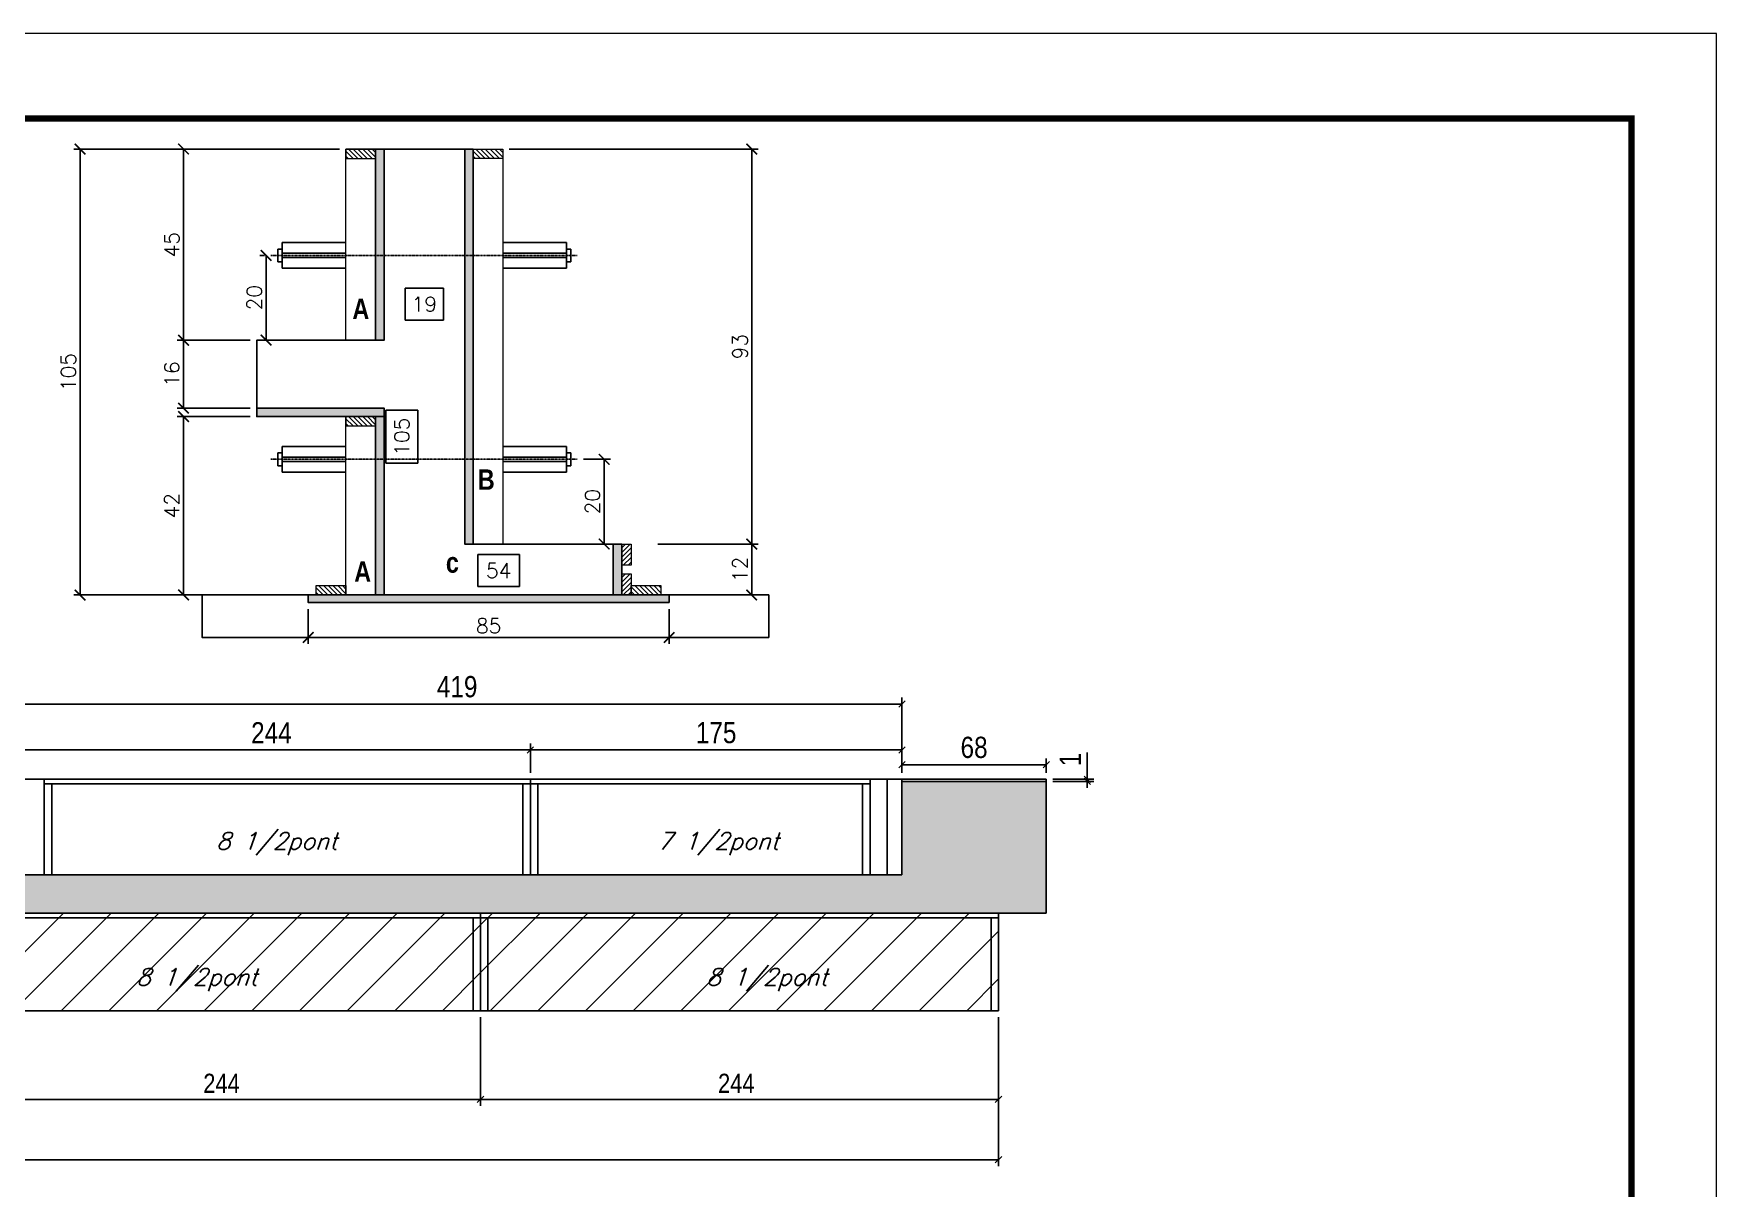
# Model space of a CAD drawing. Extents: x -10448 to -1189, y -11772 to 17235.
# Drawn here: x -8157 to -7365, y 14003 to 14547 of the extents above; entities that cross this region are included whole.
import ezdxf

# ---------------------------------------------------------------- set-up
doc = ezdxf.new("R2010")
doc.units = 0
doc.linetypes.add('DASHED', pattern=[0.75, 0.5, -0.25])
doc.linetypes.add('HIDDEN', pattern=[0.375, 0.25, -0.125])
for name, color, linetype in [('barrote', 251, 'Continuous'), ('COTA', 241, 'Continuous'), ('Cota Seção (2x)', 4, 'Continuous'), ('detalhes', 4, 'Continuous'), ('Painéis', 200, 'Continuous'), ('Reaproveitamento', 251, 'Continuous'), ('SARR_2.2x7', 40, 'Continuous'), ('SARR_3.5x7', 81, 'Continuous'), ('TENSOR', 3, 'Continuous'), ('texto', 7, 'Continuous')]:
    doc.layers.add(name, color=color, linetype=linetype)
for name, color, linetype, lineweight in [('CONCRETO', 251, 'Continuous', 25), ('Folhas', 255, 'Continuous', 9), ('Hachura', 251, 'Continuous', 9), ('Madeira', 126, 'Continuous', 18), ('SARRAFO DE PRESSAO', 251, 'DASHED', 9)]:
    doc.layers.add(name, color=color, linetype=linetype, lineweight=lineweight)
doc.styles.add('COTA TECNICA', font='techl___.ttf', dxfattribs={"height": 10})
doc.styles.add('COTA TECNICA-50', font='techl___.ttf', dxfattribs={"height": 9})
doc.styles.add('Romans', font='romans.shx')
doc.styles.add('TECNICA', font='techb___.ttf', dxfattribs={"height": 10})
doc.dimstyles.new('COTA PAINEL-50', dxfattribs={"dimtxt": 9, "dimasz": 3, "dimexe": 3, "dimexo": 3, "dimgap": 3, "dimtad": 1, "dimdec": 1, "dimzin": 12, "dimdsep": 46, "dimtxsty": 'COTA TECNICA-50', "dimblk1": 'OBLIQUE', "dimblk2": 'OBLIQUE', "dimsah": 1, "dimcen": 0.9, "dimclrd": 4, "dimclre": 4, "dimclrt": 240, "dimadec": 1, "dimazin": 3, "dimtfac": 1, "dimtdec": 1, "dimtmove": 0, "dimatfit": 3, "dimfxl": 1, "dimtolj": 1, "dimtzin": 12, "dimarcsym": 0})
doc.dimstyles.new('Cota Seção (2x)', dxfattribs={"dimtxt": 7, "dimasz": 5, "dimexe": 3, "dimexo": 3, "dimgap": 2, "dimtad": 3, "dimdec": 1, "dimlfac": 0.5, "dimzin": 12, "dimdsep": 46, "dimtxsty": 'Romans', "dimblk": 'ARCHTICK', "dimcen": 0, "dimclrd": 4, "dimclre": 4, "dimclrt": 1, "dimadec": 1, "dimazin": 3, "dimtfac": 1, "dimtdec": 1, "dimtmove": 0, "dimatfit": 3, "dimldrblk": 'OBLIQUE', "dimfxl": 1, "dimtolj": 1, "dimtzin": 12, "dimarcsym": 0})
doc.dimstyles.new('Cota Seção interna', dxfattribs={"dimtxt": 7, "dimasz": 6, "dimexe": 0.18, "dimexo": 2, "dimgap": -4, "dimtad": 3, "dimdec": 1, "dimlfac": 0.5, "dimzin": 12, "dimdsep": 46, "dimtxsty": 'Romans', "dimblk": 'ARCHTICK', "dimcen": 0.09, "dimse1": 1, "dimse2": 1, "dimsd1": 1, "dimsd2": 1, "dimclrd": 180, "dimclre": 5, "dimclrt": 1, "dimadec": 0, "dimazin": 3, "dimtfac": 1, "dimtdec": 1, "dimtofl": 0, "dimtmove": 0, "dimatfit": 3, "dimldrblk": 'ARCHTICK', "dimfxl": 1, "dimtolj": 1, "dimtzin": 0, "dimarcsym": 0})
doc.dimstyles.new('PAINEL', dxfattribs={"dimtxt": 10, "dimasz": 3, "dimexe": 3, "dimexo": 3, "dimgap": 3, "dimtad": 1, "dimdec": 1, "dimzin": 12, "dimdsep": 46, "dimtxsty": 'COTA TECNICA', "dimblk1": 'OBLIQUE', "dimblk2": 'OBLIQUE', "dimsah": 1, "dimcen": 0.9, "dimclrd": 4, "dimclre": 4, "dimclrt": 240, "dimadec": 1, "dimazin": 3, "dimtfac": 1, "dimtdec": 1, "dimtmove": 0, "dimatfit": 3, "dimfxl": 1, "dimtolj": 1, "dimtzin": 12, "dimarcsym": 0})
pattern_1 = [(45, (-3170, -919.608), (-11.22532, 11.22532), [])]

# ---------------------------------------------------------------- blocks, each defined once
blk = doc.blocks.new('9999999999')
at = {"layer": 'Folhas'}
blk.add_lwpolyline([(98138.98, 34190.21), (99623.98, 34190.21), (99623.98, 35240.21), (98138.98, 35240.21)], close=True, dxfattribs=at)
at = {"layer": 'Folhas', "color": 30, "const_width": 3}
blk.add_lwpolyline([(98213.98, 34230.21), (99583.98, 34230.21), (99583.98, 35200.21), (98213.98, 35200.21)], close=True, dxfattribs=at)
blk = doc.blocks.new('_Oblique')
at = {"color": 0, "linetype": 'ByBlock', "lineweight": -2}
blk.add_line((-0.5, -0.5), (0.5, 0.5), dxfattribs=at)
blk = doc.blocks.new('*D178')
at = {"layer": 'COTA', "color": 4, "linetype": 'ByBlock', "lineweight": -2, "transparency": 16777216}
for p, q in [((-7946.94, 14083.97), (-7946.94, 14042.21)), ((-7702.94, 14083.97), (-7702.94, 14042.21)), ((-7946.94, 14045.21), (-7702.94, 14045.21))]:
    blk.add_line(p, q, dxfattribs=at)
at = {"layer": 'Defpoints', "color": 0, "linetype": 'ByBlock', "transparency": 16777216}
for p in [(-7946.94, 14086.97), (-7702.94, 14086.97), (-7702.94, 14045.21)]:
    blk.add_point(p, dxfattribs=at)
at = {"layer": 'COTA', "color": 4, "linetype": 'ByBlock', "lineweight": -2, "transparency": 16777216, "xscale": 3, "yscale": 3, "zscale": 3, "rotation": 180}
blk.add_blockref('_Oblique', (-7946.94, 14045.21), dxfattribs=at)
at = {"layer": 'COTA', "color": 4, "linetype": 'ByBlock', "lineweight": -2, "transparency": 16777216, "xscale": 3, "yscale": 3, "zscale": 3}
blk.add_blockref('_Oblique', (-7702.94, 14045.21), dxfattribs=at)
at = {"layer": 'COTA', "color": 240, "linetype": 'ByBlock', "transparency": 16777216, "insert": (-7826.44, 14052.78), "char_height": 9, "attachment_point": 5, "style": 'COTA TECNICA-50'}
blk.add_mtext('\\A1;244', dxfattribs=at)
blk = doc.blocks.new('*D180')
at = {"layer": 'COTA', "color": 4, "linetype": 'ByBlock', "lineweight": -2, "transparency": 16777216}
for p, q in [((-8190.94, 14083.97), (-8190.94, 14042.21)), ((-7946.94, 14083.97), (-7946.94, 14042.21)), ((-8190.94, 14045.21), (-7946.94, 14045.21))]:
    blk.add_line(p, q, dxfattribs=at)
at = {"layer": 'Defpoints', "color": 0, "linetype": 'ByBlock', "transparency": 16777216}
for p in [(-8190.94, 14086.97), (-7946.94, 14086.97), (-7946.94, 14045.21)]:
    blk.add_point(p, dxfattribs=at)
at = {"layer": 'COTA', "color": 4, "linetype": 'ByBlock', "lineweight": -2, "transparency": 16777216, "xscale": 3, "yscale": 3, "zscale": 3, "rotation": 180}
blk.add_blockref('_Oblique', (-8190.94, 14045.21), dxfattribs=at)
at = {"layer": 'COTA', "color": 4, "linetype": 'ByBlock', "lineweight": -2, "transparency": 16777216, "xscale": 3, "yscale": 3, "zscale": 3}
blk.add_blockref('_Oblique', (-7946.94, 14045.21), dxfattribs=at)
at = {"layer": 'COTA', "color": 240, "linetype": 'ByBlock', "transparency": 16777216, "insert": (-8068.94, 14052.78), "char_height": 9, "attachment_point": 5, "style": 'COTA TECNICA-50'}
blk.add_mtext('\\A1;244', dxfattribs=at)
blk = doc.blocks.new('*D195')
at = {"layer": 'COTA', "color": 4, "linetype": 'ByBlock', "lineweight": -2, "transparency": 16777216}
for p, q in [((-8678.94, 14083.97), (-8678.94, 14013.81)), ((-7702.94, 14083.97), (-7702.94, 14013.81)), ((-7702.94, 14016.81), (-8678.94, 14016.81))]:
    blk.add_line(p, q, dxfattribs=at)
at = {"layer": 'Defpoints', "color": 0, "linetype": 'ByBlock', "transparency": 16777216}
for p in [(-8678.94, 14086.97), (-7702.94, 14086.97), (-8678.94, 14016.81)]:
    blk.add_point(p, dxfattribs=at)
at = {"layer": 'COTA', "color": 4, "linetype": 'ByBlock', "lineweight": -2, "transparency": 16777216, "xscale": 3, "yscale": 3, "zscale": 3, "rotation": 180}
blk.add_blockref('_Oblique', (-8678.94, 14016.81), dxfattribs=at)
at = {"layer": 'COTA', "color": 4, "linetype": 'ByBlock', "lineweight": -2, "transparency": 16777216, "xscale": 3, "yscale": 3, "zscale": 3}
blk.add_blockref('_Oblique', (-7702.94, 14016.81), dxfattribs=at)
at = {"layer": 'COTA', "color": 240, "linetype": 'ByBlock', "transparency": 16777216, "insert": (-8190.94, 14024.43), "char_height": 9, "attachment_point": 5, "style": 'COTA TECNICA-50'}
blk.add_mtext('\\A1;976', dxfattribs=at)
blk = doc.blocks.new('_ArchTick')
at = {"color": 0, "linetype": 'ByBlock', "const_width": 0.15}
blk.add_lwpolyline([(-0.5, -0.5), (0.5, 0.5)], dxfattribs=at)
blk = doc.blocks.new('*D169')
at = {"layer": 'COTA', "color": 4, "lineweight": -2, "transparency": 16777216}
for p, q in [((-7933.38, 14492.73), (-7816.19, 14492.73)), ((-7819.19, 14492.73), (-7819.19, 14306.73)), ((-7863.38, 14306.73), (-7816.19, 14306.73))]:
    blk.add_line(p, q, dxfattribs=at)
at = {"layer": 'Defpoints', "color": 0, "transparency": 16777216}
for p in [(-7936.38, 14492.73), (-7866.38, 14306.73), (-7819.19, 14306.73)]:
    blk.add_point(p, dxfattribs=at)
at = {"layer": 'COTA', "color": 4, "lineweight": -2, "transparency": 16777216, "xscale": 5, "yscale": 5, "zscale": 5}
for p, rotation in [((-7819.19, 14492.73), 90), ((-7819.19, 14306.73), 270)]:
    blk.add_blockref('_ArchTick', p, dxfattribs=dict(at, rotation=rotation))
at = {"layer": 'COTA', "color": 1, "transparency": 16777216, "insert": (-7824.69, 14399.73), "char_height": 7, "attachment_point": 5, "rotation": 90, "style": 'Romans'}
blk.add_mtext('\\A1;93', dxfattribs=at)
blk = doc.blocks.new('*D170')
at = {"layer": 'COTA', "color": 4, "lineweight": -2, "transparency": 16777216}
for p, q in [((-8013.38, 14492.73), (-8089.83, 14492.73)), ((-8086.83, 14492.73), (-8086.83, 14402.73)), ((-8055.38, 14402.73), (-8089.83, 14402.73))]:
    blk.add_line(p, q, dxfattribs=at)
at = {"layer": 'Defpoints', "color": 0, "transparency": 16777216}
for p in [(-8010.38, 14492.73), (-8086.83, 14402.73), (-8052.38, 14402.73)]:
    blk.add_point(p, dxfattribs=at)
at = {"layer": 'COTA', "color": 4, "lineweight": -2, "transparency": 16777216, "xscale": 5, "yscale": 5, "zscale": 5}
for p, rotation in [((-8086.83, 14492.73), 90), ((-8086.83, 14402.73), 270)]:
    blk.add_blockref('_ArchTick', p, dxfattribs=dict(at, rotation=rotation))
at = {"layer": 'COTA', "color": 1, "transparency": 16777216, "insert": (-8092.33, 14447.73), "char_height": 7, "attachment_point": 5, "rotation": 90, "style": 'Romans'}
blk.add_mtext('\\A1;45', dxfattribs=at)
blk = doc.blocks.new('*D171')
at = {"layer": 'Cota Seção (2x)', "color": 180, "lineweight": -2, "transparency": 16777216}
for p, q in [((-7928.54, 14301.73), (-7948.21, 14301.73)), ((-7948.21, 14301.73), (-7948.21, 14286.73)), ((-7928.54, 14286.73), (-7928.54, 14301.73)), ((-7948.21, 14286.73), (-7928.54, 14286.73))]:
    blk.add_line(p, q, dxfattribs=at)
at = {"layer": 'Defpoints', "color": 0, "transparency": 16777216}
for p in [(-7992.38, 14290.73), (-7884.38, 14290.73), (-7992.38, 14282.73)]:
    blk.add_point(p, dxfattribs=at)
at = {"layer": 'Cota Seção (2x)', "color": 1, "transparency": 16777216, "insert": (-7938.38, 14294.23), "char_height": 7, "attachment_point": 5, "style": 'Romans'}
blk.add_mtext('\\A1;54', dxfattribs=at)
blk = doc.blocks.new('*D187')
at = {"layer": 'COTA', "color": 4, "lineweight": -2, "transparency": 16777216}
for p, q in [((-7898.38, 14346.63), (-7885.69, 14346.63)), ((-7888.69, 14346.63), (-7888.69, 14306.73)), ((-7898.38, 14306.73), (-7885.69, 14306.73))]:
    blk.add_line(p, q, dxfattribs=at)
at = {"layer": 'Defpoints', "color": 0, "transparency": 16777216}
for p in [(-7901.38, 14346.63), (-7901.38, 14306.73), (-7888.69, 14306.73)]:
    blk.add_point(p, dxfattribs=at)
at = {"layer": 'COTA', "color": 4, "lineweight": -2, "transparency": 16777216, "xscale": 5, "yscale": 5, "zscale": 5}
for p, rotation in [((-7888.69, 14346.63), 90), ((-7888.69, 14306.73), 270)]:
    blk.add_blockref('_ArchTick', p, dxfattribs=dict(at, rotation=rotation))
at = {"layer": 'COTA', "color": 1, "transparency": 16777216, "insert": (-7894.19, 14326.68), "char_height": 7, "attachment_point": 5, "rotation": 90, "style": 'Romans'}
blk.add_mtext('\\A1;20', dxfattribs=at)
blk = doc.blocks.new('*D188')
at = {"layer": 'COTA', "color": 4, "lineweight": -2, "transparency": 16777216}
for p, q in [((-8055.38, 14402.73), (-8089.83, 14402.73)), ((-8086.83, 14402.73), (-8086.83, 14370.73)), ((-8055.38, 14370.73), (-8089.83, 14370.73))]:
    blk.add_line(p, q, dxfattribs=at)
at = {"layer": 'Defpoints', "color": 0, "transparency": 16777216}
for p in [(-8052.38, 14402.73), (-8086.83, 14370.73), (-8052.38, 14370.73)]:
    blk.add_point(p, dxfattribs=at)
at = {"layer": 'COTA', "color": 4, "lineweight": -2, "transparency": 16777216, "xscale": 5, "yscale": 5, "zscale": 5}
for p, rotation in [((-8086.83, 14402.73), 90), ((-8086.83, 14370.73), 270)]:
    blk.add_blockref('_ArchTick', p, dxfattribs=dict(at, rotation=rotation))
at = {"layer": 'COTA', "color": 1, "transparency": 16777216, "insert": (-8092.33, 14386.73), "char_height": 7, "attachment_point": 5, "rotation": 90, "style": 'Romans'}
blk.add_mtext('\\A1;16', dxfattribs=at)
blk = doc.blocks.new('*D189')
at = {"layer": 'COTA', "color": 4, "lineweight": -2, "transparency": 16777216}
for p, q in [((-8055.38, 14366.73), (-8089.83, 14366.73)), ((-8086.83, 14366.73), (-8086.83, 14282.73)), ((-8013.38, 14282.73), (-8089.83, 14282.73))]:
    blk.add_line(p, q, dxfattribs=at)
at = {"layer": 'Defpoints', "color": 0, "transparency": 16777216}
for p in [(-8052.38, 14366.73), (-8086.83, 14282.73), (-8010.38, 14282.73)]:
    blk.add_point(p, dxfattribs=at)
at = {"layer": 'COTA', "color": 4, "lineweight": -2, "transparency": 16777216, "xscale": 5, "yscale": 5, "zscale": 5}
for p, rotation in [((-8086.83, 14366.73), 90), ((-8086.83, 14282.73), 270)]:
    blk.add_blockref('_ArchTick', p, dxfattribs=dict(at, rotation=rotation))
at = {"layer": 'COTA', "color": 1, "transparency": 16777216, "insert": (-8092.33, 14324.73), "char_height": 7, "attachment_point": 5, "rotation": 90, "style": 'Romans'}
blk.add_mtext('\\A1;42', dxfattribs=at)
blk = doc.blocks.new('*D172')
at = {"layer": 'COTA', "color": 4, "lineweight": -2, "transparency": 16777216}
for p, q in [((-7863.38, 14306.73), (-7816.19, 14306.73)), ((-7819.19, 14306.73), (-7819.19, 14282.73)), ((-7872.98, 14282.73), (-7816.19, 14282.73))]:
    blk.add_line(p, q, dxfattribs=at)
at = {"layer": 'Defpoints', "color": 0, "transparency": 16777216}
for p in [(-7866.38, 14306.73), (-7875.98, 14282.73), (-7819.19, 14282.73)]:
    blk.add_point(p, dxfattribs=at)
at = {"layer": 'COTA', "color": 4, "lineweight": -2, "transparency": 16777216, "xscale": 5, "yscale": 5, "zscale": 5}
for p, rotation in [((-7819.19, 14306.73), 90), ((-7819.19, 14282.73), 270)]:
    blk.add_blockref('_ArchTick', p, dxfattribs=dict(at, rotation=rotation))
at = {"layer": 'COTA', "color": 1, "transparency": 16777216, "insert": (-7824.69, 14294.73), "char_height": 7, "attachment_point": 5, "rotation": 90, "style": 'Romans'}
blk.add_mtext('\\A1;12', dxfattribs=at)
blk = doc.blocks.new('*D190')
at = {"layer": 'COTA', "color": 4, "lineweight": -2, "transparency": 16777216}
for p, q in [((-8013.38, 14492.73), (-8138.56, 14492.73)), ((-8135.56, 14492.73), (-8135.56, 14282.73)), ((-8013.38, 14282.73), (-8138.56, 14282.73))]:
    blk.add_line(p, q, dxfattribs=at)
at = {"layer": 'Defpoints', "color": 0, "transparency": 16777216}
for p in [(-8010.38, 14492.73), (-8135.56, 14282.73), (-8010.38, 14282.73)]:
    blk.add_point(p, dxfattribs=at)
at = {"layer": 'COTA', "color": 4, "lineweight": -2, "transparency": 16777216, "xscale": 5, "yscale": 5, "zscale": 5}
for p, rotation in [((-8135.56, 14492.73), 90), ((-8135.56, 14282.73), 270)]:
    blk.add_blockref('_ArchTick', p, dxfattribs=dict(at, rotation=rotation))
at = {"layer": 'COTA', "color": 1, "transparency": 16777216, "insert": (-8141.06, 14387.73), "char_height": 7, "attachment_point": 5, "rotation": 90, "style": 'Romans'}
blk.add_mtext('\\A1;105', dxfattribs=at)
blk = doc.blocks.new('*D191')
at = {"layer": 'Cota Seção (2x)', "color": 180, "lineweight": -2, "transparency": 16777216}
for p, q in [((-7976.5, 14369.76), (-7991.5, 14369.76)), ((-7991.5, 14369.76), (-7991.5, 14344.76)), ((-7976.5, 14344.76), (-7976.5, 14369.76)), ((-7991.5, 14344.76), (-7976.5, 14344.76))]:
    blk.add_line(p, q, dxfattribs=at)
at = {"layer": 'Defpoints', "color": 0, "transparency": 16777216}
for p in [(-7992.38, 14492.73), (-7992.38, 14282.73), (-7972.5, 14282.73)]:
    blk.add_point(p, dxfattribs=at)
at = {"layer": 'Cota Seção (2x)', "color": 1, "transparency": 16777216, "insert": (-7984, 14357.26), "char_height": 7, "attachment_point": 5, "rotation": 90, "style": 'Romans'}
blk.add_mtext('\\A1;105', dxfattribs=at)
blk = doc.blocks.new('*D192')
at = {"layer": 'COTA', "color": 4, "lineweight": -2, "transparency": 16777216}
for p, q in [((-8028.08, 14276.13), (-8028.08, 14259.73)), ((-7858.08, 14276.13), (-7858.08, 14259.73)), ((-7858.08, 14262.73), (-8028.08, 14262.73))]:
    blk.add_line(p, q, dxfattribs=at)
at = {"layer": 'Defpoints', "color": 0, "transparency": 16777216}
for p in [(-8028.08, 14279.13), (-7858.08, 14279.13), (-8028.08, 14262.73)]:
    blk.add_point(p, dxfattribs=at)
at = {"layer": 'COTA', "color": 4, "lineweight": -2, "transparency": 16777216, "xscale": 5, "yscale": 5, "zscale": 5, "rotation": 180}
blk.add_blockref('_ArchTick', (-8028.08, 14262.73), dxfattribs=at)
at = {"layer": 'COTA', "color": 4, "lineweight": -2, "transparency": 16777216, "xscale": 5, "yscale": 5, "zscale": 5}
blk.add_blockref('_ArchTick', (-7858.08, 14262.73), dxfattribs=at)
at = {"layer": 'COTA', "color": 1, "transparency": 16777216, "insert": (-7943.08, 14268.23), "char_height": 7, "attachment_point": 5, "style": 'Romans'}
blk.add_mtext('\\A1;85', dxfattribs=at)
blk = doc.blocks.new('*D193')
at = {"layer": 'Cota Seção (2x)', "color": 180, "lineweight": -2, "transparency": 16777216}
for p, q in [((-7964.38, 14427.19), (-7982.38, 14427.19)), ((-7982.38, 14427.19), (-7982.38, 14412.19)), ((-7964.38, 14412.19), (-7964.38, 14427.19)), ((-7982.38, 14412.19), (-7964.38, 14412.19))]:
    blk.add_line(p, q, dxfattribs=at)
at = {"layer": 'Defpoints', "color": 0, "transparency": 16777216}
for p in [(-7992.38, 14492.73), (-7954.38, 14492.73), (-7992.38, 14408.19)]:
    blk.add_point(p, dxfattribs=at)
at = {"layer": 'Cota Seção (2x)', "color": 1, "transparency": 16777216, "insert": (-7973.38, 14419.69), "char_height": 7, "attachment_point": 5, "style": 'Romans'}
blk.add_mtext('\\A1;19', dxfattribs=at)
blk = doc.blocks.new('*D216')
at = {"layer": 'COTA', "color": 4, "lineweight": -2, "transparency": 16777216}
for p, q in [((-8167.44, 14198.97), (-8167.44, 14212.76)), ((-7923.44, 14198.97), (-7923.44, 14212.76)), ((-8167.44, 14209.76), (-7923.44, 14209.76))]:
    blk.add_line(p, q, dxfattribs=at)
at = {"layer": 'Defpoints', "color": 0, "transparency": 16777216}
for p in [(-7923.44, 14209.76), (-8167.44, 14195.97), (-7923.44, 14195.97)]:
    blk.add_point(p, dxfattribs=at)
at = {"layer": 'COTA', "color": 4, "lineweight": -2, "transparency": 16777216, "xscale": 3, "yscale": 3, "zscale": 3, "rotation": 180}
blk.add_blockref('_Oblique', (-8167.44, 14209.76), dxfattribs=at)
at = {"layer": 'COTA', "color": 4, "lineweight": -2, "transparency": 16777216, "xscale": 3, "yscale": 3, "zscale": 3}
blk.add_blockref('_Oblique', (-7923.44, 14209.76), dxfattribs=at)
at = {"layer": 'COTA', "color": 240, "transparency": 16777216, "insert": (-8045.44, 14217.83), "char_height": 10, "attachment_point": 5, "style": 'COTA TECNICA'}
blk.add_mtext('\\A1;244', dxfattribs=at)
blk = doc.blocks.new('*D217')
at = {"layer": 'COTA', "color": 4, "lineweight": -2, "transparency": 16777216}
for p, q in [((-7923.44, 14198.97), (-7923.44, 14212.76)), ((-7748.44, 14198.97), (-7748.44, 14212.76)), ((-7923.44, 14209.76), (-7748.44, 14209.76))]:
    blk.add_line(p, q, dxfattribs=at)
at = {"layer": 'Defpoints', "color": 0, "transparency": 16777216}
for p in [(-7748.44, 14209.76), (-7923.44, 14195.97), (-7748.44, 14195.97)]:
    blk.add_point(p, dxfattribs=at)
at = {"layer": 'COTA', "color": 4, "lineweight": -2, "transparency": 16777216, "xscale": 3, "yscale": 3, "zscale": 3, "rotation": 180}
blk.add_blockref('_Oblique', (-7923.44, 14209.76), dxfattribs=at)
at = {"layer": 'COTA', "color": 4, "lineweight": -2, "transparency": 16777216, "xscale": 3, "yscale": 3, "zscale": 3}
blk.add_blockref('_Oblique', (-7748.44, 14209.76), dxfattribs=at)
at = {"layer": 'COTA', "color": 240, "transparency": 16777216, "insert": (-7835.94, 14217.87), "char_height": 10, "attachment_point": 5, "style": 'COTA TECNICA'}
blk.add_mtext('\\A1;175', dxfattribs=at)
blk = doc.blocks.new('*D218')
at = {"layer": 'COTA', "color": 4, "lineweight": -2, "transparency": 16777216}
for p, q in [((-8167.44, 14198.97), (-8167.44, 14234.39)), ((-7748.44, 14231.39), (-8167.44, 14231.39)), ((-7748.44, 14198.97), (-7748.44, 14234.39))]:
    blk.add_line(p, q, dxfattribs=at)
at = {"layer": 'Defpoints', "color": 0, "transparency": 16777216}
for p in [(-8167.44, 14231.39), (-8167.44, 14195.97), (-7748.44, 14195.97)]:
    blk.add_point(p, dxfattribs=at)
at = {"layer": 'COTA', "color": 4, "lineweight": -2, "transparency": 16777216, "xscale": 3, "yscale": 3, "zscale": 3, "rotation": 180}
blk.add_blockref('_Oblique', (-8167.44, 14231.39), dxfattribs=at)
at = {"layer": 'COTA', "color": 4, "lineweight": -2, "transparency": 16777216, "xscale": 3, "yscale": 3, "zscale": 3}
blk.add_blockref('_Oblique', (-7748.44, 14231.39), dxfattribs=at)
at = {"layer": 'COTA', "color": 240, "transparency": 16777216, "insert": (-7957.94, 14239.5), "char_height": 10, "attachment_point": 5, "style": 'COTA TECNICA'}
blk.add_mtext('\\A1;419', dxfattribs=at)
blk = doc.blocks.new('*D229')
at = {"layer": 'COTA', "color": 4, "lineweight": -2, "transparency": 16777216}
for p, q in [((-7661.1, 14195.97), (-7661.1, 14208.55)), ((-7677.33, 14195.97), (-7658.1, 14195.97)), ((-7677.33, 14194.97), (-7658.1, 14194.97)), ((-7661.1, 14194.97), (-7661.1, 14195.97)), ((-7661.1, 14194.97), (-7661.1, 14191.97))]:
    blk.add_line(p, q, dxfattribs=at)
at = {"layer": 'Defpoints', "color": 0, "transparency": 16777216}
for p in [(-7680.33, 14195.97), (-7680.33, 14194.97), (-7661.1, 14195.97)]:
    blk.add_point(p, dxfattribs=at)
at = {"layer": 'COTA', "color": 4, "lineweight": -2, "transparency": 16777216, "xscale": 3, "yscale": 3, "zscale": 3}
for p, rotation in [((-7661.1, 14195.97), 270), ((-7661.1, 14194.97), 90)]:
    blk.add_blockref('_Oblique', p, dxfattribs=dict(at, rotation=rotation))
at = {"layer": 'COTA', "color": 240, "transparency": 16777216, "insert": (-7669.15, 14205.26), "char_height": 10, "attachment_point": 5, "rotation": 90, "style": 'COTA TECNICA'}
blk.add_mtext('\\A1;1', dxfattribs=at)
blk = doc.blocks.new('*D230')
at = {"layer": 'COTA', "color": 4, "lineweight": -2, "transparency": 16777216}
for p, q in [((-7748.44, 14198.97), (-7748.44, 14205.78)), ((-7680.44, 14198.97), (-7680.44, 14205.78)), ((-7748.44, 14202.78), (-7680.44, 14202.78))]:
    blk.add_line(p, q, dxfattribs=at)
at = {"layer": 'Defpoints', "color": 0, "transparency": 16777216}
for p in [(-7680.44, 14202.78), (-7748.44, 14195.97), (-7680.44, 14195.97)]:
    blk.add_point(p, dxfattribs=at)
at = {"layer": 'COTA', "color": 4, "lineweight": -2, "transparency": 16777216, "xscale": 3, "yscale": 3, "zscale": 3, "rotation": 180}
blk.add_blockref('_Oblique', (-7748.44, 14202.78), dxfattribs=at)
at = {"layer": 'COTA', "color": 4, "lineweight": -2, "transparency": 16777216, "xscale": 3, "yscale": 3, "zscale": 3}
blk.add_blockref('_Oblique', (-7680.44, 14202.78), dxfattribs=at)
at = {"layer": 'COTA', "color": 240, "transparency": 16777216, "insert": (-7714.44, 14210.91), "char_height": 10, "attachment_point": 5, "style": 'COTA TECNICA'}
blk.add_mtext('\\A1;68', dxfattribs=at)
blk = doc.blocks.new('*D231')
at = {"layer": 'COTA', "color": 4, "lineweight": -2, "transparency": 16777216}
for p, q in [((-8048.68, 14442.66), (-8050.96, 14442.66)), ((-8047.96, 14442.66), (-8047.96, 14402.73)), ((-8048.68, 14402.73), (-8050.96, 14402.73))]:
    blk.add_line(p, q, dxfattribs=at)
at = {"layer": 'Defpoints', "color": 0, "transparency": 16777216}
for p in [(-8045.68, 14442.66), (-8047.96, 14402.73), (-8045.68, 14402.73)]:
    blk.add_point(p, dxfattribs=at)
at = {"layer": 'COTA', "color": 4, "lineweight": -2, "transparency": 16777216, "xscale": 5, "yscale": 5, "zscale": 5}
for p, rotation in [((-8047.96, 14442.66), 90), ((-8047.96, 14402.73), 270)]:
    blk.add_blockref('_ArchTick', p, dxfattribs=dict(at, rotation=rotation))
at = {"layer": 'COTA', "color": 1, "transparency": 16777216, "insert": (-8053.46, 14422.7), "char_height": 7, "attachment_point": 5, "rotation": 90, "style": 'Romans'}
blk.add_mtext('\\A1;20', dxfattribs=at)

msp = doc.modelspace()

# ---------------------------------------------------------------- hatches: boundary and pattern name
at = {"layer": 'COTA', "linetype": 'ByBlock'}
h = msp.add_hatch(dxfattribs=at)
h.set_pattern_fill('AR-CONC', color=256, scale=0.03)
h.paths.add_polyline_path([(-7680.44, 14194.97), (-7748.44, 14194.97), (-7748.44, 14150.97), (-8167.44, 14150.97), (-8167.44, 14194.97), (-8235.44, 14194.97), (-8235.44, 14150.97), (-8678.94, 14150.97), (-8678.94, 14132.97), (-7680.44, 14132.97), (-7680.44, 14150.97)])
at = {"layer": 'Hachura'}
h = msp.add_hatch(dxfattribs=at)
h.set_pattern_fill('ANSI31', color=256, scale=0.5, angle=270, style=0)
h.set_pattern_definition([(315, (15203.7, 6007.4905), (1.12253202, 1.12253202), [])])
h.paths.add_polyline_path([(-8010.38, 14492.73), (-8010.38, 14488.33), (-7996.38, 14488.33), (-7996.38, 14492.73)])
h = msp.add_hatch(color=256, dxfattribs=at)
h.dxf.hatch_style = 1
h.paths.add_polyline_path([(-7996.38, 14492.73), (-7992.38, 14492.73), (-7992.38, 14402.73), (-7996.38, 14402.73)])
h = msp.add_hatch(color=256, dxfattribs=at)
h.dxf.hatch_style = 1
h.paths.add_polyline_path([(-7950.38, 14492.73), (-7954.38, 14492.73), (-7954.38, 14306.73), (-7950.38, 14306.73)])
h = msp.add_hatch(dxfattribs=at)
h.set_pattern_fill('ANSI31', color=256, scale=0.5, angle=90, style=0)
h.set_pattern_definition([(135, (-30755.5404, 22795.978), (-1.12253202, -1.12253202), [])])
h.paths.add_polyline_path([(-7936.38, 14492.73), (-7936.38, 14488.33), (-7950.38, 14488.33), (-7950.38, 14492.73)])
h = msp.add_hatch(color=256, dxfattribs=at)
h.dxf.hatch_style = 1
h.paths.add_polyline_path([(-7992.38, 14366.73), (-7992.38, 14370.73), (-8052.38, 14370.73), (-8052.38, 14366.73)])
h = msp.add_hatch(dxfattribs=at)
h.set_pattern_fill('ANSI31', color=256, scale=0.5, angle=270, style=0)
h.set_pattern_definition([(315, (15203.7, 5881.4905), (1.12253202, 1.12253202), [])])
h.paths.add_polyline_path([(-8010.38, 14366.73), (-8010.38, 14362.33), (-7996.38, 14362.33), (-7996.38, 14366.73)])
h = msp.add_hatch(color=256, dxfattribs=at)
h.dxf.hatch_style = 1
h.paths.add_polyline_path([(-7996.38, 14366.73), (-7992.38, 14366.73), (-7992.38, 14282.73), (-7996.38, 14282.73)])
h = msp.add_hatch(color=256, dxfattribs=at)
h.dxf.hatch_style = 1
h.paths.add_polyline_path([(-7880.38, 14306.73), (-7884.38, 14306.73), (-7884.38, 14282.73), (-7880.38, 14282.73)])
h = msp.add_hatch(dxfattribs=at)
h.set_pattern_fill('ANSI31', color=256, scale=0.5, style=0)
h.set_pattern_definition([(45, (294.3235, 36969.3544), (-1.12253202, 1.12253202), [])])
h.paths.add_polyline_path([(-7880.38, 14306.73), (-7875.98, 14306.73), (-7875.98, 14296.73), (-7880.38, 14296.73)])
h = msp.add_hatch(dxfattribs=at)
h.set_pattern_fill('ANSI31', color=256, scale=0.5, style=0)
h.set_pattern_definition([(45, (294.3235, 36955.3544), (-1.12253202, 1.12253202), [])])
h.paths.add_polyline_path([(-7880.38, 14292.73), (-7875.98, 14292.73), (-7875.98, 14282.73), (-7880.38, 14282.73)])
h = msp.add_hatch(dxfattribs=at)
h.set_pattern_fill('ANSI31', color=256, scale=0.5, angle=270, style=0)
h.set_pattern_definition([(315, (15059.7, 6053.0905), (1.12253202, 1.12253202), [])])
h.paths.add_polyline_path([(-8024.38, 14282.73), (-8024.38, 14287.13), (-8010.38, 14287.13), (-8010.38, 14282.73)])
h = msp.add_hatch(dxfattribs=at)
h.set_pattern_fill('ANSI31', color=256, scale=0.5, angle=270, style=0)
h.set_pattern_definition([(315, (15233.3, 6053.0905), (1.12253202, 1.12253202), [])])
h.paths.add_polyline_path([(-7875.98, 14282.73), (-7875.98, 14287.13), (-7861.98, 14287.13), (-7861.98, 14282.73)])
h = msp.add_hatch(color=256, dxfattribs=at)
h.dxf.hatch_style = 1
h.paths.add_polyline_path([(-7858.08, 14279.13), (-7858.08, 14282.73), (-8028.08, 14282.73), (-8028.08, 14279.13)])
at = {"layer": 'Reaproveitamento'}
h = msp.add_hatch(dxfattribs=at)
h.set_pattern_fill('ANSI31', color=256, scale=5)
h.set_pattern_definition(pattern_1)
h.paths.add_polyline_path([(-8190.94, 14132.97), (-8190.94, 14086.97), (-7946.94, 14086.97), (-7946.94, 14132.97)])
h = msp.add_hatch(dxfattribs=at)
h.set_pattern_fill('ANSI31', color=256, scale=5)
h.set_pattern_definition(pattern_1)
h.paths.add_polyline_path([(-7946.94, 14132.97), (-7946.94, 14086.97), (-7702.94, 14086.97), (-7702.94, 14132.97)])

# ---------------------------------------------------------------- linework, layer by layer
at = {"ltscale": 3}
for p, q in [((-8042.38, 14445.66), (-8042.38, 14439.66)), ((-8042.38, 14445.66), (-8040.38, 14445.66)), ((-8040.38, 14448.66), (-8040.38, 14436.66)), ((-8040.38, 14448.66), (-8010.38, 14448.66)), ((-8010.38, 14443.66), (-8040.38, 14443.66)), ((-7906.38, 14448.66), (-7936.38, 14448.66)), ((-7936.38, 14443.66), (-7906.38, 14443.66)), ((-7906.38, 14448.66), (-7906.38, 14436.66)), ((-7906.38, 14445.66), (-7904.38, 14445.66)), ((-7904.38, 14445.66), (-7904.38, 14439.66)), ((-8040.38, 14439.66), (-8042.38, 14439.66)), ((-8010.38, 14441.66), (-8040.38, 14441.66)), ((-8040.38, 14436.66), (-8010.38, 14436.66)), ((-7936.38, 14441.66), (-7906.38, 14441.66)), ((-7906.38, 14436.66), (-7936.38, 14436.66)), ((-7906.38, 14439.66), (-7904.38, 14439.66)), ((-8042.38, 14349.63), (-8042.38, 14343.63)), ((-8042.38, 14349.63), (-8040.38, 14349.63)), ((-8040.38, 14352.63), (-8040.38, 14340.63)), ((-8040.38, 14352.63), (-8010.38, 14352.63)), ((-8010.38, 14347.63), (-8040.38, 14347.63)), ((-7906.38, 14352.63), (-7936.38, 14352.63)), ((-7936.38, 14347.63), (-7906.38, 14347.63)), ((-7906.38, 14352.63), (-7906.38, 14340.63)), ((-7906.38, 14349.63), (-7904.38, 14349.63)), ((-7904.38, 14349.63), (-7904.38, 14343.63)), ((-8040.38, 14343.63), (-8042.38, 14343.63)), ((-8010.38, 14345.63), (-8040.38, 14345.63)), ((-8040.38, 14340.63), (-8010.38, 14340.63)), ((-7936.38, 14345.63), (-7906.38, 14345.63)), ((-7906.38, 14340.63), (-7936.38, 14340.63)), ((-7906.38, 14343.63), (-7904.38, 14343.63))]:
    msp.add_line(p, q, dxfattribs=at)
at = {"layer": 'barrote'}
msp.add_lwpolyline([(-7811.19, 14262.73), (-8078.1, 14262.73), (-8078.1, 14282.73), (-7811.19, 14282.73)], close=True, dxfattribs=at)
at = {"layer": 'CONCRETO'}
for points in [[(-7954.38, 14492.73), (-7954.38, 14306.73), (-7884.38, 14306.73), (-7884.38, 14282.73), (-7884.38, 14282.73), (-7884.38, 14282.73), (-7992.38, 14282.73), (-7992.38, 14370.73), (-8052.38, 14370.73), (-8052.38, 14402.73), (-7992.38, 14402.73)], [(-7992.38, 14402.73), (-7992.38, 14414.73), (-7992.38, 14492.73), (-7954.38, 14492.73)]]:
    msp.add_lwpolyline(points, dxfattribs=at)
at = {"layer": 'COTA', "linetype": 'ByBlock'}
for p, q in [((-7680.44, 14132.97), (-7680.44, 14194.97)), ((-7680.44, 14150.97), (-7680.44, 14150.97)), ((-7702.94, 14132.97), (-7680.44, 14132.97))]:
    msp.add_line(p, q, dxfattribs=at)
at = {"layer": 'Madeira'}
for points in [[(-8010.38, 14492.73), (-8010.38, 14488.33), (-7996.38, 14488.33), (-7996.38, 14492.73)], [(-8010.38, 14492.73), (-7996.38, 14492.73), (-7996.38, 14402.73), (-8010.38, 14402.73)], [(-7936.38, 14492.73), (-7936.38, 14488.33), (-7950.38, 14488.33), (-7950.38, 14492.73)], [(-7936.38, 14306.73), (-7950.38, 14306.73), (-7950.38, 14492.73), (-7936.38, 14492.73)], [(-8010.38, 14366.73), (-8010.38, 14362.33), (-7996.38, 14362.33), (-7996.38, 14366.73)], [(-8010.38, 14366.73), (-7996.38, 14366.73), (-7996.38, 14282.73), (-8010.38, 14282.73)], [(-7880.38, 14306.73), (-7875.98, 14306.73), (-7875.98, 14296.73), (-7880.38, 14296.73)], [(-7880.38, 14292.73), (-7875.98, 14292.73), (-7875.98, 14282.73), (-7880.38, 14282.73)], [(-8024.38, 14282.73), (-8024.38, 14287.13), (-8010.38, 14287.13), (-8010.38, 14282.73)], [(-7875.98, 14282.73), (-7875.98, 14287.13), (-7861.98, 14287.13), (-7861.98, 14282.73)]]:
    msp.add_lwpolyline(points, close=True, dxfattribs=at)
at = {"layer": 'Painéis', "linetype": 'Continuous'}
for p, q in [((-8678.94, 14195.97), (-7748.44, 14195.97)), ((-7923.44, 14195.97), (-7923.44, 14150.97)), ((-7748.44, 14195.97), (-7748.44, 14150.97)), ((-7748.44, 14195.97), (-7680.44, 14195.97)), ((-7748.44, 14194.97), (-7680.44, 14194.97)), ((-7680.44, 14194.97), (-7680.44, 14195.97)), ((-8167.44, 14150.97), (-7748.44, 14150.97)), ((-8678.94, 14132.97), (-7702.94, 14132.97)), ((-7946.94, 14132.97), (-7946.94, 14086.97)), ((-7702.94, 14132.97), (-7702.94, 14086.97)), ((-7702.94, 14086.97), (-8678.94, 14086.97))]:
    msp.add_line(p, q, dxfattribs=at)
at = {"layer": 'Painéis'}
for points in [[(-7996.38, 14492.73), (-7992.38, 14492.73), (-7992.38, 14402.73), (-7996.38, 14402.73)], [(-7950.38, 14492.73), (-7954.38, 14492.73), (-7954.38, 14306.73), (-7950.38, 14306.73)], [(-7992.38, 14366.73), (-7992.38, 14370.73), (-8052.38, 14370.73), (-8052.38, 14366.73)], [(-7996.38, 14366.73), (-7992.38, 14366.73), (-7992.38, 14282.73), (-7996.38, 14282.73)], [(-7880.38, 14306.73), (-7884.38, 14306.73), (-7884.38, 14282.73), (-7880.38, 14282.73)], [(-7858.08, 14279.13), (-7858.08, 14282.73), (-8028.08, 14282.73), (-8028.08, 14279.13)]]:
    msp.add_lwpolyline(points, close=True, dxfattribs=at)
at = {"layer": 'SARR_2.2x7', "linetype": 'Continuous'}
for p, q in [((-7923.44, 14193.77), (-8152.44, 14193.77)), ((-7763.44, 14193.77), (-7923.44, 14193.77)), ((-7755.44, 14195.97), (-7755.44, 14150.97)), ((-7946.94, 14130.77), (-8190.94, 14130.77)), ((-7702.94, 14130.77), (-7946.94, 14130.77))]:
    msp.add_line(p, q, dxfattribs=at)
at = {"layer": 'SARR_3.5x7'}
for p, q in [((-8152.44, 14195.97), (-8152.44, 14150.97)), ((-8148.94, 14193.77), (-8148.94, 14150.97)), ((-7926.94, 14193.77), (-7926.94, 14150.97)), ((-7919.94, 14193.77), (-7919.94, 14150.97)), ((-7766.94, 14193.77), (-7766.94, 14150.97)), ((-7763.44, 14195.97), (-7763.44, 14150.97)), ((-7950.44, 14130.77), (-7950.44, 14086.97)), ((-7943.44, 14130.77), (-7943.44, 14086.97)), ((-7706.44, 14130.77), (-7706.44, 14086.97))]:
    msp.add_line(p, q, dxfattribs=at)
at = {"layer": 'TENSOR', "linetype": 'HIDDEN', "ltscale": 0.5}
for p, q in [((-7901.38, 14442.66), (-8045.68, 14442.66)), ((-7901.38, 14346.63), (-8045.68, 14346.63))]:
    msp.add_line(p, q, dxfattribs=at)

# ---------------------------------------------------------------- block references
at = {"layer": 'SARRAFO DE PRESSAO', "color": 6, "linetype": 'ByBlock'}
msp.add_blockref('9999999999', (-106988.76, -20693.13), dxfattribs=at)

# ---------------------------------------------------------------- texts
at = {"layer": 'detalhes', "style": 'TECNICA'}
for s, p in [('A', (-8007.29, 14412.68)), ('B', (-7948.2, 14332.26)), ('c', (-7963.25, 14293.23)), ('A', (-8006.43, 14288.96))]:
    msp.add_text(s, height=9.6, dxfattribs=at).set_placement(p)
at = {"layer": 'texto', "color": 2, "char_height": 8, "attachment_point": 5, "style": 'Romans'}
for s, insert in [('{\\Q19;\\C256;8 1/2pont}', (-8042.93, 14165.56)), ('{\\Q19;\\C256;7 1/2pont}', (-7834.92, 14165.56)), ('{\\Q19;\\C256;8 1/2pont}', (-8080.57, 14101.56)), ('{\\Q19;\\C256;8 1/2pont}', (-7812, 14101.56))]:
    msp.add_mtext(s, dxfattribs=dict(at, insert=insert))

# ---------------------------------------------------------------- dimensions: what is measured, and where the dimension line sits
at = {"layer": 'COTA'}
for base, p1, p2, angle, dimstyle, picture, middle in [((-8135.56, 14282.73), (-8010.38, 14492.73), (-8010.38, 14282.73), 90, 'Cota Seção (2x)', '*D190', (-8141.06, 14387.73)), ((-8086.83, 14402.73), (-8010.38, 14492.73), (-8052.38, 14402.73), 90, 'Cota Seção (2x)', '*D170', (-8092.33, 14447.73)), ((-7819.19, 14306.73), (-7936.38, 14492.73), (-7866.38, 14306.73), 90, 'Cota Seção (2x)', '*D169', (-7824.69, 14399.73)), ((-8047.96, 14402.73), (-8045.68, 14442.66), (-8045.68, 14402.73), 90, 'Cota Seção (2x)', '*D231', (-8053.46, 14422.7)), ((-8086.83, 14370.73), (-8052.38, 14402.73), (-8052.38, 14370.73), 90, 'Cota Seção (2x)', '*D188', (-8092.33, 14386.73)), ((-8086.83, 14282.73), (-8052.38, 14366.73), (-8010.38, 14282.73), 90, 'Cota Seção (2x)', '*D189', (-8092.33, 14324.73)), ((-7888.6867, 14306.7342), (-7901.3752, 14346.6344), (-7901.3752, 14306.7342), 90, 'Cota Seção (2x)', '*D187', (-7894.1867, 14326.6843)), ((-7819.19, 14282.73), (-7866.38, 14306.73), (-7875.98, 14282.73), 90, 'Cota Seção (2x)', '*D172', (-7824.69, 14294.73)), ((-8028.08, 14262.73), (-7858.08, 14279.13), (-8028.08, 14279.13), 180, 'Cota Seção (2x)', '*D192', (-7943.08, 14268.23)), ((-7661.1, 14195.97), (-7680.33, 14194.97), (-7680.33, 14195.97), 90, 'PAINEL', '*D229', (-7669.15, 14205.26))]:
    dim = msp.add_linear_dim(base=base, p1=p1, p2=p2, angle=angle, dimstyle=dimstyle, dxfattribs=at)
    dim.commit()
    dim.dimension.update_dxf_attribs({"geometry": picture, "text_midpoint": middle})
for base, p1, p2, picture, middle in [((-8167.44, 14231.39), (-7748.44, 14195.97), (-8167.44, 14195.97), '*D218', (-7957.94, 14239.5)), ((-7923.44, 14209.76), (-8167.44, 14195.97), (-7923.44, 14195.97), '*D216', (-8045.44, 14217.83)), ((-7680.44, 14202.78), (-7748.44, 14195.97), (-7680.44, 14195.97), '*D230', (-7714.44, 14210.91))]:
    dim = msp.add_linear_dim(base=base, p1=p1, p2=p2, dimstyle='PAINEL', dxfattribs=at)
    dim.commit()
    dim.dimension.update_dxf_attribs({"geometry": picture, "text_midpoint": middle})
dim = msp.add_linear_dim(base=(-7748.44, 14209.76), p1=(-7923.44, 14195.97), p2=(-7748.44, 14195.97), dimstyle='PAINEL', override={"dimtmove": 1}, dxfattribs=at)
dim.commit()
dim.dimension.update_dxf_attribs({"geometry": '*D217', "text_midpoint": (-7835.94, 14217.87)})
at = {"layer": 'COTA', "linetype": 'ByBlock'}
dim = msp.add_linear_dim(base=(-8678.94, 14016.81), p1=(-7702.94, 14086.97), p2=(-8678.94, 14086.97), angle=180, dimstyle='COTA PAINEL-50', dxfattribs=at)
dim.commit()
dim.dimension.update_dxf_attribs({"geometry": '*D195', "text_midpoint": (-8190.94, 14024.43)})
for base, p1, p2, picture, middle in [((-7946.94, 14045.21), (-8190.94, 14086.97), (-7946.94, 14086.97), '*D180', (-8068.94, 14045.21)), ((-7702.94, 14045.21), (-7946.94, 14086.97), (-7702.94, 14086.97), '*D178', (-7826.44, 14045.21))]:
    dim = msp.add_linear_dim(base=base, p1=p1, p2=p2, angle=180, dimstyle='COTA PAINEL-50', override={"dimarcsym": 1}, dxfattribs=at)
    dim.commit()
    dim.dimension.update_dxf_attribs({"geometry": picture, "text_midpoint": middle, "dimtype": 160})
at = {"layer": 'Cota Seção (2x)'}
for base, p1, p2, angle, picture, middle in [((-7972.5, 14282.73), (-7992.38, 14492.73), (-7992.38, 14282.73), 90, '*D191', (-7972.5, 14357.26)), ((-7992.38, 14408.19), (-7954.38, 14492.73), (-7992.38, 14492.73), 180, '*D193', (-7973.38, 14408.19))]:
    dim = msp.add_linear_dim(base=base, p1=p1, p2=p2, angle=angle, dimstyle='Cota Seção interna', dxfattribs=at)
    dim.commit()
    dim.dimension.update_dxf_attribs({"geometry": picture, "text_midpoint": middle, "dimtype": 160})
dim = msp.add_linear_dim(base=(-7992.38, 14282.73), p1=(-7884.38, 14290.73), p2=(-7992.38, 14290.73), dimstyle='Cota Seção interna', dxfattribs=at)
dim.commit()
dim.dimension.update_dxf_attribs({"geometry": '*D171', "text_midpoint": (-7938.38, 14282.73), "dimtype": 160})

doc.saveas('drawing.dxf')
